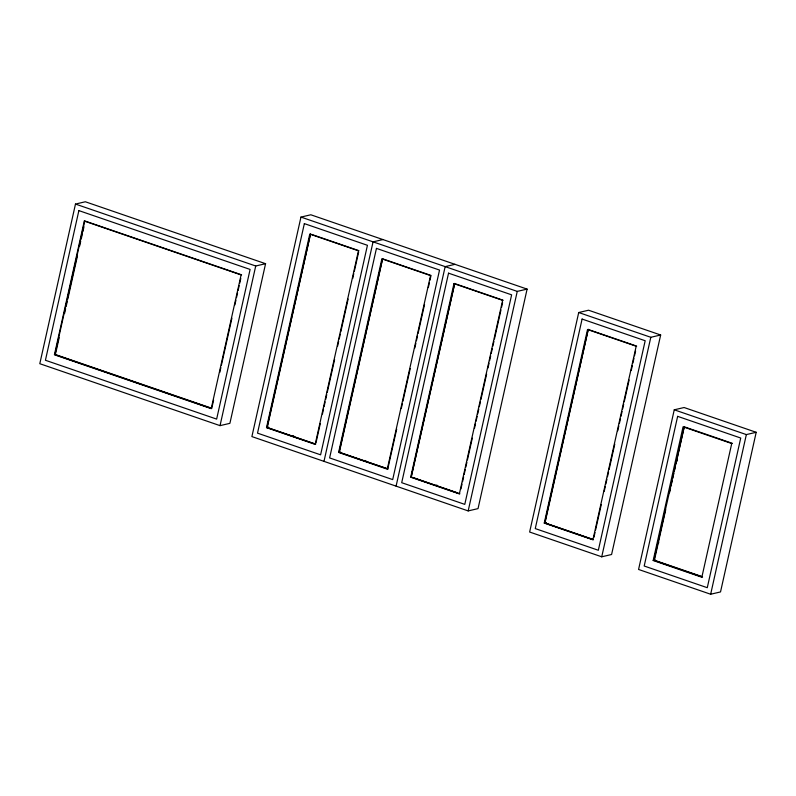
<?xml version="1.0" encoding="UTF-8"?>
<svg xmlns="http://www.w3.org/2000/svg" width="796" height="796" viewBox="0 0 796 796"><rect width="100%" height="100%" fill="white"/><g stroke="black" fill="none" stroke-linecap="round" stroke-linejoin="round"><path stroke-width="1.19" d="M658.521 543.19L658.74 542.195M671.446 485.082L671.426 485.759M676.958 460.396L677.018 461.202M75.481 204.065L39.8 363.702L220.034 425.641L229.895 423.343L265.575 263.705L85.341 201.766L75.481 204.065L255.725 265.993L265.575 263.705M213.597 400.099L211.716 408.527L54.904 354.648L84.794 220.95L241.596 274.829M55.67 353.325L59.173 337.673M64.556 313.574L65.63 308.758M66.168 306.351L67.242 301.535M67.789 299.127L77.481 255.765M79.63 246.123L80.704 241.307M81.252 238.899L82.326 234.084M82.864 231.676L83.938 226.85M219.796 372.389L220.87 367.573M221.407 365.165L231.905 318.191M234.87 304.938L235.944 300.122M236.482 297.714L237.556 292.898M238.103 290.49L239.178 285.665M239.715 283.257L240.79 278.441M220.034 425.641L255.725 265.993M300.958 217.079L251.894 436.586L468.177 510.913L478.038 508.614L527.101 289.107L310.818 214.781L300.958 217.079L517.251 291.396L527.101 289.107M266.511 427.641L309.773 234.074L358.439 250.8L315.176 444.367L266.511 427.641L268.62 427.124M315.942 443.044L320.261 423.681M322.43 414.01L323.514 409.164M324.052 406.746L325.136 401.91M325.673 399.493L326.758 394.647M327.295 392.229L334.599 359.563M337.574 346.26L338.648 341.414M339.195 338.996L340.28 334.161M340.817 331.743L348.121 299.077M352.718 278.51L353.792 273.665M354.339 271.247L358.668 251.894M323.992 461.362L373.055 241.855L382.906 239.556M338.608 452.417L381.871 258.849L430.536 275.575L387.274 469.142L338.608 452.417L340.579 451.959M339.613 451.034L382.607 258.68L339.096 452.297L388.01 468.963M387.761 469.023L396.687 429.104M401.284 408.537L402.368 403.691M402.905 401.274L410.209 368.608M414.806 348.041L415.89 343.205M416.427 340.788L417.512 335.942M418.049 333.524L424.537 304.49M428.328 287.555L429.402 282.719M429.949 280.291L431.034 275.456L382.369 258.73M396.09 486.137L445.153 266.63L455.004 264.332M411.194 477.073L454.705 283.456L411.194 477.073L459.859 493.799M460.934 488.963L462.018 484.117M462.566 481.699L463.64 476.864M464.187 474.436L465.262 469.6M465.809 467.182L466.884 462.347M467.431 459.919L472.297 438.148M474.456 428.467L475.54 423.631M476.078 421.213L477.162 416.368M477.709 413.95L478.784 409.114M479.331 406.696L480.406 401.851M480.953 399.433L486.625 374.03M487.978 367.981L489.062 363.135M489.6 360.717L490.684 355.882M491.222 353.464L492.306 348.618M492.843 346.2L493.928 341.365M494.475 338.947L500.963 309.913M501.5 307.485L502.584 302.649M468.177 510.913L517.251 291.396M578.712 312.52L529.638 532.027L601.736 556.802L611.587 554.504L660.66 334.997L588.562 310.221L578.712 312.52L650.8 337.295L660.66 334.997M544.255 523.081L587.528 329.514L636.183 346.24L592.92 539.807L544.255 523.081L546.364 522.564M592.503 539.23L544.991 522.912L588.264 329.345L544.753 522.972L593.408 539.688M593.955 537.27L595.03 532.434M595.577 530.017L601.259 504.604M604.234 491.301L605.308 486.455M605.856 484.038L606.93 479.202M607.477 476.784L608.552 471.938M609.099 469.521L614.771 444.118M617.746 430.805L618.83 425.969M619.378 423.552L620.452 418.716M620.999 416.288L622.074 411.452M622.621 409.035L623.696 404.189M624.243 401.771L629.109 380M631.268 370.319L632.352 365.483M632.89 363.066L633.974 358.22M634.512 355.802L635.596 350.966M601.736 556.802L650.8 337.295M674.252 409.811L638.571 569.458L710.659 594.234L720.519 591.935L756.2 432.298L684.102 407.522L674.252 409.811L746.35 434.586L756.2 432.298M653.178 560.513L683.067 426.815L731.733 443.531L701.843 577.239L653.178 560.513L655.287 559.986M665.725 509.639L654.412 560.225L701.923 576.553M669.496 492.774L670.57 487.958M671.108 485.55L672.182 480.724M672.72 478.316L673.794 473.501M674.341 471.093L675.416 466.277M675.953 463.869L684.033 427.731M710.659 594.234L746.35 434.586M293.714 435.85L292.838 435.8M684.301 426.527L653.924 560.344L702.589 577.06M365.812 460.625L364.668 460.506M437.293 485.391L436.298 485.122M311.425 234.362L358.936 250.68M455.62 283.903L503.122 300.231M588.015 329.405L636.681 346.121M684.968 427.034L732.469 443.362M56.566 354.936L211.04 408.01M314.758 443.79L267.247 427.472L310.52 233.905L266.998 427.532L315.664 444.248M339.345 452.247L386.846 468.565M412.597 477.411L457.79 492.943M78.874 210.602L45.422 360.27L216.641 419.104L250.103 269.436L78.874 210.602M84.296 221.059L54.417 354.757L211.219 408.647L241.108 274.938L84.296 221.059M304.351 223.616L257.516 433.143L320.599 454.824L367.434 245.297L304.351 223.616M376.448 248.392L329.614 457.919L392.697 479.6L439.531 270.063L376.448 248.392M448.546 273.167L401.701 482.694L464.784 504.375L511.629 294.838L448.546 273.167M453.969 283.625L410.696 477.192L459.362 493.908L502.634 300.341L453.969 283.625M582.095 319.057L535.26 528.584L598.343 550.265L645.178 340.738L582.095 319.057M677.645 416.348L644.193 566.016L707.276 587.697L740.728 438.029L677.645 416.348"/></g></svg>
